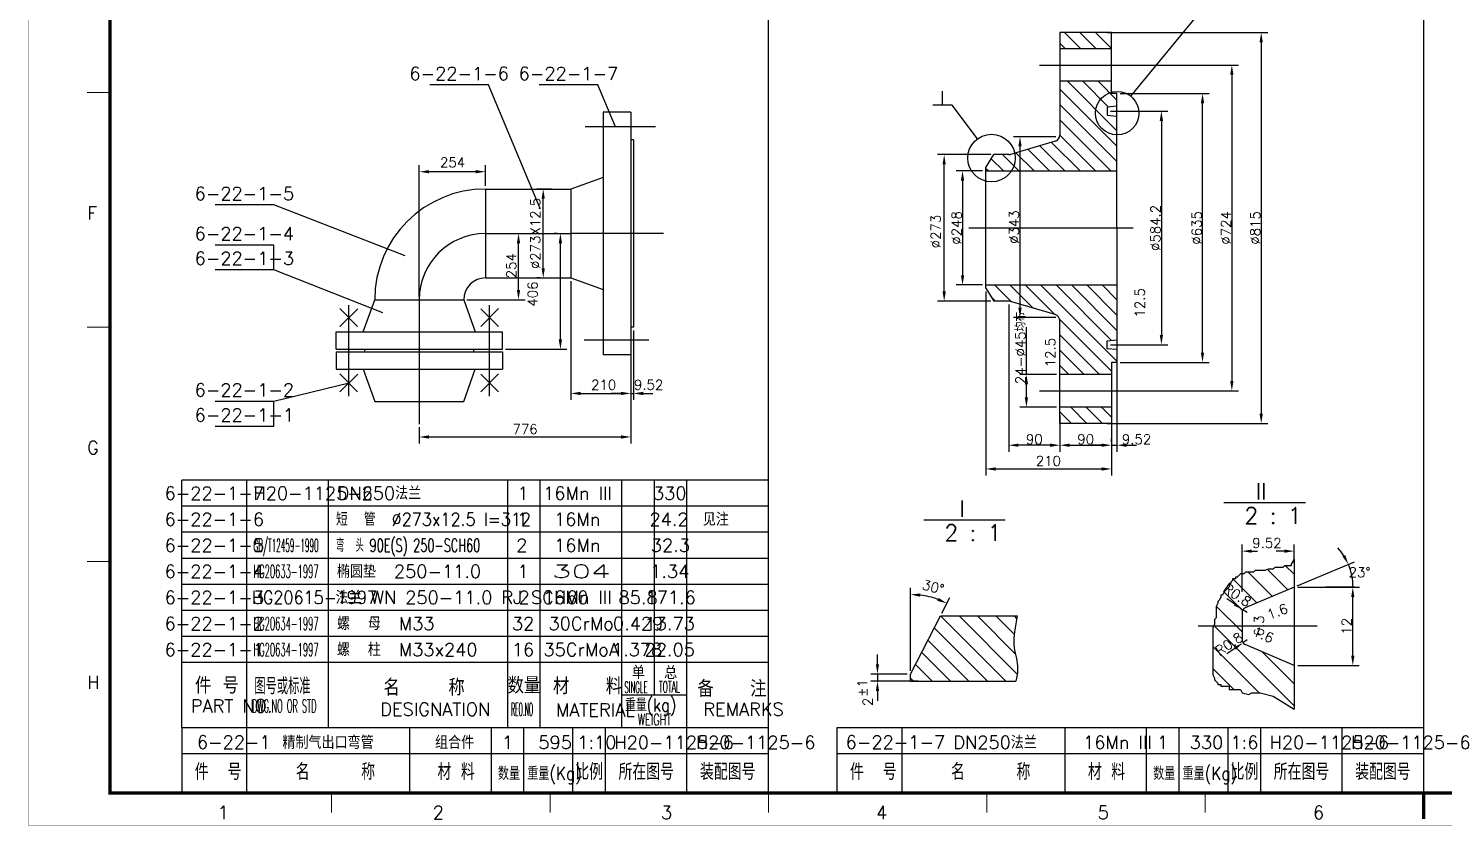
# Model space of a CAD drawing. Extents: x 49444 to 186655, y 41039 to 60167.
# Drawn here: x 140032 to 146545, y 47911 to 51582 of the extents above; entities that cross this region are included whole.
import ezdxf
from ezdxf.enums import TextEntityAlignment as Align

# ---------------------------------------------------------------- set-up
doc = ezdxf.new("R2010")
doc.units = 0
doc.header["$LTSCALE"] = 60
doc.header["$MEASUREMENT"] = 0
doc.header["$PDMODE"] = 3
doc.header["$PDSIZE"] = 0.001
doc.layers.get('0').update_dxf_attribs({"linetype": 'CONTINUOUS'})
doc.layers.get('DEFPOINTS').update_dxf_attribs({"linetype": 'CONTINUOUS'})
doc.layers.add('XX', color=7, linetype='CONTINUOUS')
doc.styles.get("Standard").update_dxf_attribs({"font": 'txt_l', "bigfont": 'hztxt_l'})
doc.dimstyles.get("Standard").update_dxf_attribs({"dimtxt": 0.18, "dimasz": 0.18, "dimexe": 0.18, "dimexo": 0.0625, "dimgap": 0.09, "dimtad": 0, "dimtih": 1, "dimtoh": 1, "dimdec": 4, "dimzin": 0, "dimdsep": 46, "dimtxsty": 'Standard', "dimcen": 0.09, "dimadec": 0, "dimazin": 0, "dimtfac": 1, "dimtdec": 4, "dimtofl": 0, "dimtmove": 0, "dimatfit": 3, "dimfxl": 0, "dimtolj": 1, "dimtzin": 0, "dimarcsym": 0})
doc.dimstyles.new('STANDARD$0', dxfattribs={"dimtxt": 3, "dimasz": 3, "dimexe": 2, "dimexo": 1, "dimgap": 0.5, "dimtad": 1, "dimdec": 0, "dimzin": 0, "dimdsep": 46, "dimtxsty": 'Standard', "dimcen": 1, "dimclrd": 256, "dimclre": 256, "dimclrt": 256, "dimadec": 0, "dimazin": 0, "dimtfac": 1.5, "dimtdec": 3, "dimtix": 1, "dimtmove": 0, "dimatfit": 2, "dimfxl": 0, "dimtolj": 1, "dimarcsym": 0})

# ---------------------------------------------------------------- blocks, each defined once
blk = doc.blocks.new('*D409')
at = {"lineweight": -2}
for p, q in [((142816.3, 50191.5), (142816.3, 49871.3)), ((142804.3, 50080.6), (142804.3, 49871.3)), ((142759.3, 49901.3), (142714.3, 49901.3)), ((142804.3, 49901.3), (142816.3, 49901.3)), ((142861.3, 49901.3), (142906.3, 49901.3))]:
    blk.add_line(p, q, dxfattribs=at)
for points in [[(142759.3, 49908.8), (142759.3, 49893.8), (142804.3, 49901.3)], [(142861.3, 49908.8), (142861.3, 49893.8), (142816.3, 49901.3)]]:
    blk.add_solid(points)
at = {"layer": 'DEFPOINTS', "color": 0}
for p in [(142816.3, 50206.5), (142804.3, 50095.6), (142816.3, 49901.3)]:
    blk.add_point(p, dxfattribs=at)
at = {"insert": (142886.4, 49941.1), "char_height": 45, "attachment_point": 5}
blk.add_mtext('\\A1;9.52', dxfattribs=at)
blk = doc.blocks.new('*D412')
at = {"lineweight": -2}
for p, q in [((142225.6, 50637.7), (142317.6, 50637.7)), ((142287.6, 50377.7), (142287.6, 50592.7)), ((142050.5, 50332.7), (142317.6, 50332.7))]:
    blk.add_line(p, q, dxfattribs=at)
for points in [[(142280.1, 50592.7), (142295.1, 50592.7), (142287.6, 50637.7)], [(142280.1, 50377.7), (142295.1, 50377.7), (142287.6, 50332.7)]]:
    blk.add_solid(points)
at = {"layer": 'DEFPOINTS', "color": 0}
for p in [(142210.6, 50637.7), (142287.6, 50637.7), (142035.5, 50332.7)]:
    blk.add_point(p, dxfattribs=at)
at = {"insert": (142254.3, 50489.1), "char_height": 45, "attachment_point": 5, "rotation": 90}
blk.add_mtext('\\A1;254', dxfattribs=at)
blk = doc.blocks.new('*D413')
at = {"lineweight": -2}
for p, q in [((142465.3, 50637.7), (142450.3, 50637.7)), ((142480.3, 50149.7), (142480.3, 50592.7)), ((142228.3, 50104.7), (142510.3, 50104.7))]:
    blk.add_line(p, q, dxfattribs=at)
for points in [[(142472.8, 50592.7), (142487.8, 50592.7), (142480.3, 50637.7)], [(142472.8, 50149.7), (142487.8, 50149.7), (142480.3, 50104.7)]]:
    blk.add_solid(points)
at = {"layer": 'DEFPOINTS', "color": 0}
for p in [(142480.3, 50637.7), (142480.3, 50637.7), (142213.3, 50104.7)]:
    blk.add_point(p, dxfattribs=at)
at = {"insert": (142352.4, 50358.7), "char_height": 45, "attachment_point": 5, "rotation": 90}
blk.add_mtext('\\A1;406', dxfattribs=at)
blk = doc.blocks.new('CLB_WZ')
at = {"layer": 'XX'}
for s, height, p in [('单^J', 4, (-41.9, 15)), ('总^J', 4, (-32, 14.9)), ('件 号^J', 5, (-175.9, 10.5)), ('名    称^J', 5, (-118.09, 9.9)), ('数量^J', 5, (-80, 10.5)), ('材   料^J', 5, (-66.09, 10.3)), ('备   注^J', 5, (-21.8, 9.5)), ('PART NO.', 4, (-177.2, 4.7)), ('DESIGNATION^J', 4, (-119.09, 3.7)), ('MATERIAL^J', 4, (-65.19, 3.5)), ('REMARKS^J', 4, (-20, 3.7))]:
    blk.add_text(s, height=height, dxfattribs=at).set_placement(p)
for s, height, width, p, p2 in [('图号或标准^J', 5, 0.798981, (-157.7, 10.3), (-138.1, 10.3)), ('SINGLE^J', 3.5, 0.800977, (-44.2, 10.7), (-36, 10.7)), ('TOTAL^J', 3.5, 0.904762, (-33.6, 10.8), (-26, 10.8)), ('DWG.NO OR STD^J', 4, 0.813953, (-158.4, 4.7), (-137.4, 4.7)), ('重量(kg)^J', 4, 1.174935, (-44, 5), (-26, 5)), ('REO.NO^J', 4, 0.658541, (-79, 3.7), (-71.23, 3.7)), ('WEIGHT', 3.5, 0.996337, (-40.07, 0.76), (-29.87, 0.76))]:
    blk.add_text(s, height=height, dxfattribs=dict(at, width=width)).set_placement(p, p2, align=Align.FIT)
blk = doc.blocks.new('*D414')
at = {"lineweight": -2}
for p, q in [((141830.8, 50347.7), (141830.8, 50952.1)), ((142135.8, 50857.5), (142135.8, 50952.1)), ((142090.8, 50922.1), (141875.8, 50922.1))]:
    blk.add_line(p, q, dxfattribs=at)
for points in [[(141875.8, 50929.6), (141875.8, 50914.6), (141830.8, 50922.1)], [(142090.8, 50929.6), (142090.8, 50914.6), (142135.8, 50922.1)]]:
    blk.add_solid(points)
at = {"layer": 'DEFPOINTS', "color": 0}
for p in [(141830.8, 50922.1), (142135.8, 50842.5), (141830.8, 50332.7)]:
    blk.add_point(p, dxfattribs=at)
at = {"insert": (141984.3, 50965), "char_height": 45, "attachment_point": 5}
blk.add_mtext('\\A1;254', dxfattribs=at)
blk = doc.blocks.new('*D410')
at = {"lineweight": -2}
for p, q in [((142528.3, 50418), (142528.3, 49871.3)), ((142804.3, 50064), (142804.3, 49871.3)), ((142573.3, 49901.3), (142759.3, 49901.3))]:
    blk.add_line(p, q, dxfattribs=at)
for points in [[(142573.3, 49908.8), (142573.3, 49893.8), (142528.3, 49901.3)], [(142759.3, 49908.8), (142759.3, 49893.8), (142804.3, 49901.3)]]:
    blk.add_solid(points)
at = {"layer": 'DEFPOINTS', "color": 0}
for p in [(142528.3, 50433), (142804.3, 50079), (142804.3, 49901.3)]:
    blk.add_point(p, dxfattribs=at)
at = {"insert": (142679.3, 49940.7), "char_height": 45, "attachment_point": 5}
blk.add_mtext('\\A1;210', dxfattribs=at)
blk = doc.blocks.new('*D411')
at = {"lineweight": -2}
for p, q in [((142804.3, 50064), (142804.3, 49670.9)), ((141830.8, 49745.5), (141830.8, 49670.9)), ((141875.8, 49700.9), (142759.3, 49700.9))]:
    blk.add_line(p, q, dxfattribs=at)
for points in [[(141875.8, 49708.4), (141875.8, 49693.4), (141830.8, 49700.9)], [(142759.3, 49708.4), (142759.3, 49693.4), (142804.3, 49700.9)]]:
    blk.add_solid(points)
at = {"layer": 'DEFPOINTS', "color": 0}
for p in [(142804.3, 50079), (141830.8, 49760.5), (142804.3, 49700.9)]:
    blk.add_point(p, dxfattribs=at)
at = {"insert": (142317.9, 49737), "char_height": 45, "attachment_point": 5}
blk.add_mtext('\\A1;776', dxfattribs=at)
blk = doc.blocks.new('*D434')
at = {"lineweight": -2}
for p, q in [((144460.4, 51000.7), (144216.2, 51000.7)), ((144246.2, 50370.7), (144246.2, 50955.7)), ((144460.4, 50325.7), (144216.2, 50325.7))]:
    blk.add_line(p, q, dxfattribs=at)
for points in [[(144238.7, 50955.7), (144253.7, 50955.7), (144246.2, 51000.7)], [(144238.7, 50370.7), (144253.7, 50370.7), (144246.2, 50325.7)]]:
    blk.add_solid(points)
at = {"layer": 'DEFPOINTS', "color": 0}
for p in [(144246.2, 51000.7), (144475.4, 51000.7), (144475.4, 50325.7)]:
    blk.add_point(p, dxfattribs=at)
at = {"insert": (144207.2, 50646.7), "char_height": 45, "attachment_point": 5, "rotation": 90}
blk.add_mtext('\\A1;%%c273', dxfattribs=at)
blk = doc.blocks.new('*D427')
at = {"lineweight": -2}
for p, q in [((144437.6, 50370.3), (144437.6, 49523.5)), ((145016.1, 49722.4), (145016.1, 49523.5)), ((144482.6, 49553.5), (144971.1, 49553.5))]:
    blk.add_line(p, q, dxfattribs=at)
for points in [[(144482.6, 49561), (144482.6, 49546), (144437.6, 49553.5)], [(144971.1, 49561), (144971.1, 49546), (145016.1, 49553.5)]]:
    blk.add_solid(points)
at = {"layer": 'DEFPOINTS', "color": 0}
for p in [(144437.6, 50385.3), (145016.1, 49737.4), (145016.1, 49553.5)]:
    blk.add_point(p, dxfattribs=at)
at = {"insert": (144725.6, 49590.6), "char_height": 45, "attachment_point": 5}
blk.add_mtext('\\A1;210', dxfattribs=at)
blk = doc.blocks.new('*D404')
at = {"color": 0, "lineweight": -2}
for p, q in [((144091.2, 48624.5), (144091.2, 49005.7)), ((144235.6, 48890), (144272.5, 48961.8))]:
    blk.add_line(p, q, dxfattribs=at)
blk.add_arc((144091.2, 48609.5), 366.2, 69.80898, 82.95512, dxfattribs=at)
at = {"color": 0}
for points in [[(144135.6, 48965.5), (144136.5, 48980.4), (144091.2, 48975.7)], [(144220.6, 48960.1), (144214.5, 48946.3), (144258.8, 48935.1)]]:
    blk.add_solid(points, dxfattribs=at)
at = {"layer": 'DEFPOINTS', "color": 0}
for p in [(144148.9, 48971.1), (144228.7, 48876.7), (144091.2, 48609.5), (144091.2, 48609.5), (144091.2, 48576.7)]:
    blk.add_point(p, dxfattribs=at)
at = {"color": 0, "insert": (144195.5, 49009.9), "char_height": 45, "attachment_point": 5, "rotation": 345.39941}
blk.add_mtext('\\A1;30%%d', dxfattribs=at)
blk = doc.blocks.new('*D406')
at = {"lineweight": -2}
for p, q in [((143939.2, 48654.5), (143939.2, 48699.5)), ((144076.2, 48609.5), (143909.2, 48609.5)), ((143939.2, 48609.5), (143939.2, 48576.7)), ((144126.9, 48576.7), (143909.2, 48576.7)), ((143939.2, 48531.7), (143939.2, 48486.7))]:
    blk.add_line(p, q, dxfattribs=at)
for points in [[(143931.7, 48654.5), (143946.7, 48654.5), (143939.2, 48609.5)], [(143931.7, 48531.7), (143946.7, 48531.7), (143939.2, 48576.7)]]:
    blk.add_solid(points)
at = {"layer": 'DEFPOINTS', "color": 0}
for p in [(144091.2, 48609.5), (143939.2, 48576.7), (144141.9, 48576.7)]:
    blk.add_point(p, dxfattribs=at)
at = {"insert": (143894.2, 48481.2), "char_height": 45, "attachment_point": 5, "rotation": 90}
blk.add_mtext('\\A1;2', dxfattribs=at)
blk = doc.blocks.new('*X4')
at = {"color": 0}
for p, q in [((1770.92, 130.43), (1771.88, 131.4)), ((1770.92, 124.77), (1776.03, 129.89)), ((1770.92, 119.12), (1779.77, 127.97)), ((1770.92, 113.46), (1783.5, 126.04)), ((1770.92, 107.8), (1787.24, 124.12)), ((1770.92, 102.15), (1790.92, 122.15)), ((1773.09, 98.66), (1790.92, 116.49)), ((1779.32, 99.23), (1790.92, 110.83)), ((1785.32, 99.58), (1790.92, 105.18)), ((1790.2, 98.8), (1790.92, 99.52))]:
    blk.add_line(p, q, dxfattribs=at)
blk = doc.blocks.new('*D428')
at = {"lineweight": -2}
for p, q in [((144763.8, 49988.2), (144594.7, 49988.2)), ((144624.7, 49883.2), (144624.7, 49943.2)), ((144763.8, 49838.2), (144594.7, 49838.2))]:
    blk.add_line(p, q, dxfattribs=at)
for points in [[(144617.2, 49943.2), (144632.2, 49943.2), (144624.7, 49988.2)], [(144617.2, 49883.2), (144632.2, 49883.2), (144624.7, 49838.2)]]:
    blk.add_solid(points)
at = {"layer": 'DEFPOINTS', "color": 0}
for p in [(144624.7, 49988.2), (144778.8, 49988.2), (144778.8, 49838.2)]:
    blk.add_point(p, dxfattribs=at)
at = {"insert": (144597.6, 50110.3), "char_height": 45, "attachment_point": 5, "rotation": 90}
blk.add_mtext('\\A1;24-%%c45均布', dxfattribs=at)
blk = doc.blocks.new('*D435')
at = {"lineweight": -2}
for p, q in [((144760.1, 51083.2), (144565.1, 51083.2)), ((144595.1, 51038.2), (144595.1, 50295.7)), ((144760.1, 50250.7), (144565.1, 50250.7))]:
    blk.add_line(p, q, dxfattribs=at)
for points in [[(144587.6, 51038.2), (144602.6, 51038.2), (144595.1, 51083.2)], [(144587.6, 50295.7), (144602.6, 50295.7), (144595.1, 50250.7)]]:
    blk.add_solid(points)
at = {"layer": 'DEFPOINTS', "color": 0}
for p in [(144775.1, 51083.2), (144595.1, 50250.7), (144775.1, 50250.7)]:
    blk.add_point(p, dxfattribs=at)
at = {"insert": (144567.7, 50667), "char_height": 45, "attachment_point": 5, "rotation": 90}
blk.add_mtext('\\A1;%%C343', dxfattribs=at)
blk = doc.blocks.new('*D429')
at = {"lineweight": -2}
for p, q in [((144543, 50310.7), (144543, 49632.9)), ((144733.8, 49662.9), (144588, 49662.9)), ((144778.8, 49686.2), (144778.8, 49632.9))]:
    blk.add_line(p, q, dxfattribs=at)
for points in [[(144588, 49670.4), (144588, 49655.4), (144543, 49662.9)], [(144733.8, 49670.4), (144733.8, 49655.4), (144778.8, 49662.9)]]:
    blk.add_solid(points)
at = {"layer": 'DEFPOINTS', "color": 0}
for p in [(144543, 50325.7), (144778.8, 49701.2), (144543, 49662.9)]:
    blk.add_point(p, dxfattribs=at)
at = {"insert": (144660.9, 49690.2), "char_height": 45, "attachment_point": 5}
blk.add_mtext('\\A1;90', dxfattribs=at)
blk = doc.blocks.new('*D431')
at = {"lineweight": -2}
for p, q in [((144778.8, 49800.7), (144778.8, 49632.9)), ((145016.1, 49677.9), (145016.1, 49692.9)), ((144823.8, 49662.9), (144971.1, 49662.9))]:
    blk.add_line(p, q, dxfattribs=at)
for points in [[(144823.8, 49670.4), (144823.8, 49655.4), (144778.8, 49662.9)], [(144971.1, 49670.4), (144971.1, 49655.4), (145016.1, 49662.9)]]:
    blk.add_solid(points)
at = {"layer": 'DEFPOINTS', "color": 0}
for p in [(144778.8, 49815.7), (145016.1, 49662.9), (145016.1, 49662.9)]:
    blk.add_point(p, dxfattribs=at)
at = {"insert": (144897.4, 49690.2), "char_height": 45, "attachment_point": 5}
blk.add_mtext('\\A1;90', dxfattribs=at)
blk = doc.blocks.new('*D430')
at = {"lineweight": -2}
for p, q in [((145041.3, 50085.7), (145041.3, 49632.9)), ((145016.1, 49800.7), (145016.1, 49632.9)), ((144971.1, 49662.9), (144926.1, 49662.9)), ((145016.1, 49662.9), (145041.3, 49662.9)), ((145086.3, 49662.9), (145131.3, 49662.9))]:
    blk.add_line(p, q, dxfattribs=at)
for points in [[(144971.1, 49670.4), (144971.1, 49655.4), (145016.1, 49662.9)], [(145086.3, 49670.4), (145086.3, 49655.4), (145041.3, 49662.9)]]:
    blk.add_solid(points)
at = {"layer": 'DEFPOINTS', "color": 0}
for p in [(145041.3, 50100.7), (145016.1, 49815.7), (145041.3, 49662.9)]:
    blk.add_point(p, dxfattribs=at)
at = {"insert": (145131.3, 49690.2), "char_height": 45, "attachment_point": 5}
blk.add_mtext('\\A1;9.52', dxfattribs=at)
blk = doc.blocks.new('*D405')
at = {"lineweight": -2}
for p, q in [((145873.4, 49008.7), (146156.4, 49008.7)), ((146126.4, 48694.1), (146126.4, 48963.7)), ((145873.4, 48649.1), (146156.4, 48649.1))]:
    blk.add_line(p, q, dxfattribs=at)
for points in [[(146118.9, 48963.7), (146133.9, 48963.7), (146126.4, 49008.7)], [(146118.9, 48694.1), (146133.9, 48694.1), (146126.4, 48649.1)]]:
    blk.add_solid(points)
at = {"layer": 'DEFPOINTS', "color": 0}
for p in [(145858.4, 49008.7), (146126.4, 49008.7), (145858.4, 48649.1)]:
    blk.add_point(p, dxfattribs=at)
at = {"insert": (146097.9, 48829.3), "char_height": 45, "attachment_point": 5, "rotation": 90}
blk.add_mtext('\\A1;12', dxfattribs=at)
blk = doc.blocks.new('*D407')
at = {"color": 0, "lineweight": -2}
for p, q in [((145583.5, 48727.7), (145546.2, 48702.5)), ((145640.7, 48766.3), (145620.8, 48752.9))]:
    blk.add_line(p, q, dxfattribs=at)
at = {"color": 0}
blk.add_solid([(145579.3, 48733.9), (145587.7, 48721.4), (145620.8, 48752.9)], dxfattribs=at)
at = {"layer": 'DEFPOINTS', "color": 0}
for p in [(145620.8, 48752.9), (145640.7, 48766.3)]:
    blk.add_point(p, dxfattribs=at)
at = {"color": 0, "insert": (145557.4, 48748), "char_height": 45, "attachment_point": 5, "rotation": 34.03601}
blk.add_mtext('\\A1;R0.8', dxfattribs=at)
blk = doc.blocks.new('*D432')
at = {"lineweight": -2}
for p, q in [((145616.7, 48988), (145616.7, 49205.2)), ((145661.7, 49175.2), (145688.3, 49175.2)), ((145811.7, 49175.2), (145774.5, 49175.2)), ((145856.7, 49123), (145856.7, 49205.2))]:
    blk.add_line(p, q, dxfattribs=at)
for points in [[(145661.7, 49182.7), (145661.7, 49167.7), (145616.7, 49175.2)], [(145811.7, 49182.7), (145811.7, 49167.7), (145856.7, 49175.2)]]:
    blk.add_solid(points)
at = {"layer": 'DEFPOINTS', "color": 0}
for p in [(145616.7, 49175.2), (145856.7, 49108), (145616.7, 48973)]:
    blk.add_point(p, dxfattribs=at)
at = {"insert": (145731.4, 49175.2), "char_height": 45, "attachment_point": 5}
blk.add_mtext('\\A1;9.52\\P ', dxfattribs=at)
blk = doc.blocks.new('*D433')
at = {"color": 0, "lineweight": -2}
for p, q in [((145583.5, 48930.9), (145546.2, 48956)), ((145640.7, 48892.2), (145620.8, 48905.7))]:
    blk.add_line(p, q, dxfattribs=at)
at = {"color": 0}
blk.add_solid([(145587.7, 48937.1), (145579.3, 48924.6), (145620.8, 48905.7)], dxfattribs=at)
at = {"layer": 'DEFPOINTS', "color": 0}
for p in [(145620.8, 48905.7), (145640.7, 48892.2)]:
    blk.add_point(p, dxfattribs=at)
at = {"color": 0, "insert": (145594.9, 48973), "char_height": 45, "attachment_point": 5, "rotation": 325.96399}
blk.add_mtext('\\A1;R0.8', dxfattribs=at)
blk = doc.blocks.new('*D424')
at = {"lineweight": -2}
for p, q in [((144996.3, 51563.2), (145734.9, 51563.2)), ((145704.9, 51518.2), (145704.9, 49808.2)), ((144996.3, 49763.2), (145734.9, 49763.2))]:
    blk.add_line(p, q, dxfattribs=at)
for points in [[(145697.4, 51518.2), (145712.4, 51518.2), (145704.9, 51563.2)], [(145697.4, 49808.2), (145712.4, 49808.2), (145704.9, 49763.2)]]:
    blk.add_solid(points)
at = {"layer": 'DEFPOINTS', "color": 0}
for p in [(144981.3, 51563.2), (144981.3, 49763.2), (145704.9, 49763.2)]:
    blk.add_point(p, dxfattribs=at)
at = {"insert": (145677.6, 50663.2), "char_height": 45, "attachment_point": 5, "rotation": 90}
blk.add_mtext('\\A1;%%C815', dxfattribs=at)
blk = doc.blocks.new('*D425')
at = {"lineweight": -2}
for p, q in [((145063.8, 51413.2), (145599.9, 51413.2)), ((145569.9, 51368.2), (145569.9, 49958.2)), ((145063.8, 49913.2), (145599.9, 49913.2))]:
    blk.add_line(p, q, dxfattribs=at)
for points in [[(145562.4, 51368.2), (145577.4, 51368.2), (145569.9, 51413.2)], [(145562.4, 49958.2), (145577.4, 49958.2), (145569.9, 49913.2)]]:
    blk.add_solid(points)
at = {"layer": 'DEFPOINTS', "color": 0}
for p in [(145048.8, 51413.2), (145048.8, 49913.2), (145569.9, 49913.2)]:
    blk.add_point(p, dxfattribs=at)
at = {"insert": (145542.6, 50663.2), "char_height": 45, "attachment_point": 5, "rotation": 90}
blk.add_mtext('\\A1;%%C724', dxfattribs=at)
blk = doc.blocks.new('*D426')
at = {"lineweight": -2}
for p, q in [((145056.3, 51282), (145464.9, 51282)), ((145434.9, 50089.5), (145434.9, 51237)), ((145056.3, 50044.5), (145464.9, 50044.5))]:
    blk.add_line(p, q, dxfattribs=at)
for points in [[(145427.4, 51237), (145442.4, 51237), (145434.9, 51282)], [(145427.4, 50089.5), (145442.4, 50089.5), (145434.9, 50044.5)]]:
    blk.add_solid(points)
at = {"layer": 'DEFPOINTS', "color": 0}
for p in [(145041.3, 51282), (145434.9, 51282), (145041.3, 50044.5)]:
    blk.add_point(p, dxfattribs=at)
at = {"insert": (145407.6, 50663.2), "char_height": 45, "attachment_point": 5, "rotation": 90}
blk.add_mtext('\\A1;%%C635', dxfattribs=at)
blk = doc.blocks.new('*D436')
at = {"lineweight": -2}
for p, q in [((145011.5, 51201), (145275.7, 51201)), ((145245.7, 51156), (145245.7, 50170.4)), ((145011.5, 50125.4), (145275.7, 50125.4))]:
    blk.add_line(p, q, dxfattribs=at)
for points in [[(145238.2, 51156), (145253.2, 51156), (145245.7, 51201)], [(145238.2, 50170.4), (145253.2, 50170.4), (145245.7, 50125.4)]]:
    blk.add_solid(points)
at = {"layer": 'DEFPOINTS', "color": 0}
for p in [(144996.5, 51201), (144996.5, 50125.4), (145245.7, 50125.4)]:
    blk.add_point(p, dxfattribs=at)
at = {"insert": (145218.4, 50663.2), "char_height": 45, "attachment_point": 5, "rotation": 90}
blk.add_mtext('\\A1;%%c584.2', dxfattribs=at)
blk = doc.blocks.new('*D437')
at = {"lineweight": -2}
for p, q in [((144422.6, 50925.7), (144300.7, 50925.7)), ((144330.7, 50880.7), (144330.7, 50445.7)), ((144422.6, 50400.7), (144300.7, 50400.7))]:
    blk.add_line(p, q, dxfattribs=at)
for points in [[(144323.2, 50880.7), (144338.2, 50880.7), (144330.7, 50925.7)], [(144323.2, 50445.7), (144338.2, 50445.7), (144330.7, 50400.7)]]:
    blk.add_solid(points)
at = {"layer": 'DEFPOINTS', "color": 0}
for p in [(144437.6, 50925.7), (144330.7, 50400.7), (144437.6, 50400.7)]:
    blk.add_point(p, dxfattribs=at)
at = {"insert": (144303.3, 50663.2), "char_height": 45, "attachment_point": 5, "rotation": 90}
blk.add_mtext('\\A1;%%C248', dxfattribs=at)
blk = doc.blocks.new('*D415')
at = {"lineweight": -2}
for p, q in [((142439.5, 50842.5), (142371.4, 50842.5)), ((142401.4, 50478), (142401.4, 50797.5)), ((142386.4, 50433), (142371.4, 50433))]:
    blk.add_line(p, q, dxfattribs=at)
for points in [[(142393.9, 50797.5), (142408.9, 50797.5), (142401.4, 50842.5)], [(142393.9, 50478), (142408.9, 50478), (142401.4, 50433)]]:
    blk.add_solid(points)
at = {"layer": 'DEFPOINTS', "color": 0}
for p in [(142401.4, 50842.5), (142454.5, 50842.5), (142401.4, 50433)]:
    blk.add_point(p, dxfattribs=at)
at = {"insert": (142365.1, 50637.7), "char_height": 45, "attachment_point": 5, "rotation": 90}
blk.add_mtext('\\A1;%%c273X12.5', dxfattribs=at)

msp = doc.modelspace()

# ---------------------------------------------------------------- hatches: boundary and pattern name
h = msp.add_hatch()
h.set_pattern_fill('ANSI31', color=256, scale=400, angle=90, style=0)
h.paths.add_polyline_path([(145016.056414, 51288.202972), (145016.056414, 51338.210085), (144778.819915, 51338.210085), (144778.819915, 51091.044717, -0.3329543831), (144757.259201, 51062.256204), (144570.921338, 51007.631688, -0.0523928124), (144573.310217, 50984.896501, -0.1439186924), (144555.913829, 50925.710085), (145041.319915, 50925.710085), (145041.319915, 51091.137387, -0.4112753615), (144942.040656, 51191.418654, -0.3385487669)])
h.paths.add_polyline_path([(144996.477425, 51182.485397), (144996.477425, 51219.487225), (145041.319915, 51223.404791), (145041.319915, 51281.960085), (145016.056414, 51281.960085), (145016.056414, 51288.202972, 0.3385487669), (144942.040656, 51191.418654, 0.4112753615), (145041.319915, 51091.137387), (145041.319915, 51178.176537)], flags=17)
h.paths.add_polyline_path([(145016.056414, 51563.210085), (144778.819915, 51563.210085), (144778.819915, 51488.210085), (145016.056414, 51488.210085)])
h.paths.add_polyline_path([(144573.310217, 50984.896501, 0.0523928124), (144570.921338, 51007.631688), (144551.442706, 51001.921572, -0.0714106369), (144543.00342, 51000.710085), (144475.379133, 51000.710085), (144437.571238, 50941.150897), (144437.571238, 50925.710085), (144555.913829, 50925.710085, 0.1439186924)])
h.paths.add_polyline_path([(145041.319915, 50400.710085), (144437.571238, 50400.710085), (144437.571238, 50385.269272), (144475.379133, 50325.710085), (144543.00342, 50325.710085, -0.0714106369), (144551.442706, 50324.498597), (144757.259201, 50264.163965, -0.3329543831), (144778.819915, 50235.375453), (144778.819915, 49988.210085), (145016.056414, 49988.210085), (145016.056414, 50044.460085), (145041.319915, 50044.460085), (145041.319915, 50103.015378), (144996.477425, 50106.932944), (144996.477425, 50143.934773), (145041.319915, 50148.243633)])
h.paths.add_polyline_path([(145016.056414, 49838.210085), (144778.819915, 49838.210085), (144778.819915, 49763.210085), (145016.056414, 49763.210085)])
h = msp.add_hatch()
h.set_pattern_fill('ANSI31', color=256, scale=22.5, style=0)
h.set_pattern_definition([(135, (113607.43, 27268.01), (50.51394, 50.51394), [])])
h.paths.add_polyline_path([(145669.93121, 49078.006532), (145677.43121, 49085.506532), (145722.43121, 49085.506532), (145737.43121, 49093.006532), (145759.93121, 49093.006532), (145767.43121, 49100.506532), (145804.93121, 49100.506532), (145812.43121, 49108.006532), (145842.43121, 49108.006532), (145842.43121, 49115.506532), (145856.666014, 49138.006532), (145856.666014, 49009.260916), (145631.349764, 48914.356342, 0.3017220285), (145616.666014, 48892.238307), (145616.666014, 48829.260916), (145485.558402, 48829.260916), (145489.93121, 48838.006532), (145489.93121, 48860.506532), (145497.43121, 48868.006532), (145497.43121, 48920.506532), (145504.93121, 48935.506532), (145504.93121, 48943.006532), (145512.43121, 48950.506532), (145519.93121, 48965.506532), (145519.93121, 48973.006532), (145527.43121, 48973.006532), (145534.93121, 48988.006532), (145549.93121, 49003.006532), (145557.43121, 49010.506532), (145557.43121, 49025.506532), (145564.93121, 49025.506532), (145564.93121, 49033.006532), (145572.43121, 49040.506532), (145572.43121, 49048.006532), (145587.43121, 49048.006532), (145587.43121, 49055.506532), (145594.93121, 49055.506532), (145602.43121, 49063.006532), (145609.93121, 49070.506532), (145624.93121, 49070.506532), (145632.43121, 49078.006532)])
h.paths.add_polyline_path([(145856.666014, 48649.260916), (145856.666014, 48448.006532), (145759.93121, 48508.006532), (145699.93121, 48523.006532), (145662.43121, 48523.006532), (145647.43121, 48515.506532), (145617.43121, 48523.006532), (145609.93121, 48538.006532), (145557.43121, 48538.006532), (145557.43121, 48553.006532), (145519.93121, 48553.006532), (145519.93121, 48560.506532), (145504.93121, 48560.506532), (145504.93121, 48568.006532), (145497.43121, 48575.506532), (145489.93121, 48583.006532), (145489.93121, 48590.506532), (145482.43121, 48605.506532), (145482.43121, 48823.006532), (145485.558402, 48829.260916), (145616.666014, 48829.260916), (145616.666014, 48767.138493, 0.3008445381), (145631.278639, 48745.050551)])
h.paths.add_polyline_path([(145659.527356, 48974.176628), (145571.893816, 49033.366367), (145530.335063, 48971.836435), (145617.968603, 48912.646696)], flags=24)
h.paths.add_polyline_path([(145580.468603, 48808.366367), (145492.835063, 48749.176628), (145534.393816, 48687.646696), (145622.027356, 48746.836435)], flags=24)

# ---------------------------------------------------------------- linework, layer by layer
for p, q in [((146452.774292, 48061.907614), (146452.774292, 56671.907614)), ((143437.774292, 48061.907614), (143437.774292, 52366.907614)), ((145016.056414, 51563.210085), (144778.819915, 51563.210085)), ((144778.819915, 51563.210085), (144778.819915, 51091.044717)), ((145016.056414, 51281.960085), (145016.056414, 51563.210085)), ((145016.056414, 51488.210085), (144778.819915, 51488.210085)), ((144685.069915, 51413.210085), (145097.569915, 51413.210085)), ((142149.547755, 51321.560288), (141879.547755, 51321.560288)), ((142386.921308, 50753.109542), (142149.547755, 51321.560288)), ((142652.39543, 51321.560288), (142382.39543, 51321.560288)), ((142733.844909, 51128.226711), (142652.39543, 51321.560288)), ((145016.056414, 51338.210085), (144778.819915, 51338.210085)), ((145041.319915, 51281.960085), (145016.056414, 51281.960085)), ((145041.319915, 50663.210085), (145041.319915, 51281.960085)), ((142676.808038, 51196.476711), (142676.808038, 50078.976711)), ((142804.308038, 51196.476711), (142676.808038, 51196.476711)), ((142804.308038, 51196.476711), (142804.308038, 50078.976711)), ((145041.319915, 51223.404791), (144996.477425, 51219.487225)), ((144996.477425, 51219.487225), (144996.477425, 51182.485397)), ((142918.370323, 51128.226711), (142593.684426, 51128.226711)), ((144996.477425, 51182.485397), (145041.319915, 51178.176537)), ((142816.308038, 51068.976711), (142804.308038, 51068.976711)), ((142816.308038, 51068.976711), (142816.308038, 50206.476711)), ((144757.259201, 51062.256204), (144551.442706, 51001.921572)), ((144437.571238, 50941.150897), (144475.379133, 51000.710085)), ((144543.00342, 51000.710085), (144475.379133, 51000.710085)), ((144437.571238, 50385.269272), (144437.571238, 50941.150897)), ((144437.571238, 50925.710085), (145041.319915, 50925.710085)), ((142135.757597, 50842.476711), (142135.757597, 50432.976711)), ((142135.757597, 50842.476711), (142528.308038, 50842.476711)), ((141161.211444, 50769.146909), (140891.211444, 50769.146909)), ((141765.507422, 50534.516202), (141161.211444, 50769.146909)), ((142135.757597, 50637.726711), (142528.308038, 50637.726711)), ((142954.884082, 50637.726711), (142528.308038, 50637.726711)), ((144359.779268, 50663.210085), (145116.319915, 50663.210085)), ((145041.319915, 50663.210085), (145041.319915, 50468.210085)), ((141161.211444, 50584.551495), (140891.211444, 50584.551495)), ((141161.211444, 50470.850148), (141161.211444, 50584.551495)), ((141161.211444, 50470.850148), (140891.211444, 50470.850148)), ((141663.637335, 50272.664941), (141161.211444, 50470.850148)), ((142135.757597, 50432.976711), (142528.308038, 50432.976711)), ((145041.319915, 50468.210085), (145041.319915, 50044.460085)), ((144437.571238, 50400.710085), (145041.319915, 50400.710085)), ((144437.571238, 50385.269272), (144475.379133, 50325.710085)), ((141506.757597, 49888.715846), (141506.757597, 50308.091093)), ((141830.757597, 50332.726711), (141830.757597, 49760.526088)), ((142154.757597, 49888.715846), (142154.757597, 50308.091093)), ((144543.00342, 50325.710085), (144475.379133, 50325.710085)), ((144757.259201, 50264.163965), (144551.442706, 50324.498597)), ((144778.819915, 49763.210085), (144778.819915, 50235.375453)), ((141448.257597, 50184.226711), (142213.257597, 50184.226711)), ((141448.257597, 50104.726711), (141448.257597, 50184.226711)), ((142213.257597, 50104.726711), (142213.257597, 50184.226711)), ((142816.308038, 50206.476711), (142804.308038, 50206.476711)), ((144624.71453, 49988.210085), (144624.71453, 50206.119269)), ((144996.477425, 50143.934773), (145041.319915, 50148.243633)), ((141448.257597, 50104.726711), (142213.257597, 50104.726711)), ((141448.257597, 50092.726711), (141448.257597, 50013.226711)), ((141448.257597, 50092.726711), (142213.257597, 50092.726711)), ((141580.245212, 50092.726711), (141580.245212, 50104.726711)), ((141580.245212, 50092.726711), (142081.269981, 50092.726711)), ((142081.269981, 50092.726711), (142081.269981, 50104.726711)), ((142213.257597, 50092.726711), (142213.257597, 50013.226711)), ((142887.931335, 50147.226711), (142590.302402, 50147.226711)), ((144996.477425, 50106.932944), (144996.477425, 50143.934773)), ((145041.319915, 50103.015378), (144996.477425, 50106.932944)), ((142804.308038, 50078.976711), (142676.808038, 50078.976711)), ((145041.319915, 50044.460085), (145016.056414, 50044.460085)), ((145016.056414, 50044.460085), (145016.056414, 49763.210085)), ((141448.257597, 50013.226711), (142213.257597, 50013.226711)), ((145016.056414, 49988.210085), (144778.819915, 49988.210085)), ((141507.720775, 49949.134544), (141161.211444, 49864.676174)), ((144685.069915, 49913.210085), (145097.569915, 49913.210085)), ((141161.211444, 49864.676174), (140891.211444, 49864.676174)), ((141161.211444, 49749.256473), (141161.211444, 49864.676174)), ((145016.056414, 49838.210085), (144778.819915, 49838.210085)), ((145016.056414, 49763.210085), (144778.819915, 49763.210085)), ((141161.211444, 49749.256473), (140891.211444, 49749.256473)), ((143437.774295, 49501.907608), (140737.774295, 49501.907608)), ((140737.774295, 48361.907608), (140737.774295, 49501.907608)), ((141037.774295, 48361.907608), (141037.774295, 49501.907608)), ((141412.774295, 48361.907608), (141412.774295, 49501.907608)), ((142237.774295, 48361.907608), (142237.774295, 49501.907608)), ((142387.774295, 48361.907608), (142387.774295, 49501.907608)), ((142762.774295, 48361.907608), (142762.774295, 49501.907608)), ((142912.774295, 48511.907608), (142912.774295, 49501.907608)), ((143062.774295, 48361.907608), (143062.774295, 49501.907608)), ((143437.774295, 49381.907608), (140737.774295, 49381.907608)), ((145533.298831, 49399.045483), (145908.298831, 49399.045483)), ((144152.236852, 49319.550996), (144527.236852, 49319.550996)), ((143437.774295, 49261.907608), (140737.774295, 49261.907608)), ((143437.774295, 49141.907608), (140737.774295, 49141.907608)), ((145812.43121, 49108.006532), (145804.93121, 49100.506532)), ((145842.43121, 49108.006532), (145812.43121, 49108.006532)), ((145856.666014, 49138.006532), (145842.43121, 49115.506532)), ((145842.43121, 49115.506532), (145842.43121, 49108.006532)), ((145856.666014, 49138.006532), (145856.666014, 48448.006532)), ((145870.489786, 49015.083573), (146133.718994, 49125.957315)), ((145572.43121, 49040.506532), (145564.93121, 49033.006532)), ((145587.43121, 49048.006532), (145572.43121, 49048.006532)), ((145572.43121, 49048.006532), (145572.43121, 49040.506532)), ((145594.93121, 49055.506532), (145587.43121, 49055.506532)), ((145587.43121, 49055.506532), (145587.43121, 49048.006532)), ((145602.43121, 49063.006532), (145594.93121, 49055.506532)), ((145609.93121, 49070.506532), (145602.43121, 49063.006532)), ((145624.93121, 49070.506532), (145609.93121, 49070.506532)), ((145632.43121, 49078.006532), (145624.93121, 49070.506532)), ((145669.93121, 49078.006532), (145632.43121, 49078.006532)), ((145677.43121, 49085.506532), (145669.93121, 49078.006532)), ((145722.43121, 49085.506532), (145677.43121, 49085.506532)), ((145737.43121, 49093.006532), (145722.43121, 49085.506532)), ((145759.93121, 49093.006532), (145737.43121, 49093.006532)), ((145767.43121, 49100.506532), (145759.93121, 49093.006532)), ((145804.93121, 49100.506532), (145767.43121, 49100.506532)), ((143437.774295, 49021.907608), (140737.774295, 49021.907608)), ((145534.93121, 48988.006532), (145527.43121, 48973.006532)), ((145549.93121, 49003.006532), (145534.93121, 48988.006532)), ((145557.43121, 49010.506532), (145549.93121, 49003.006532)), ((145564.93121, 49025.506532), (145557.43121, 49025.506532)), ((145557.43121, 49025.506532), (145557.43121, 49010.506532)), ((145564.93121, 49033.006532), (145564.93121, 49025.506532)), ((145856.666014, 49009.260916), (145631.349764, 48914.356342)), ((145887.43121, 49008.718923), (146157.402185, 49008.718923)), ((146135.41163, 49008.718923), (146000.41163, 49008.718923)), ((145504.93121, 48935.506532), (145497.43121, 48920.506532)), ((145497.43121, 48920.506532), (145497.43121, 48868.006532)), ((145512.43121, 48950.506532), (145504.93121, 48943.006532)), ((145504.93121, 48943.006532), (145504.93121, 48935.506532)), ((145519.93121, 48965.506532), (145512.43121, 48950.506532)), ((145527.43121, 48973.006532), (145519.93121, 48973.006532)), ((145519.93121, 48973.006532), (145519.93121, 48965.506532)), ((143437.774295, 48901.907608), (140737.774295, 48901.907608)), ((145497.43121, 48868.006532), (145489.93121, 48860.506532)), ((145489.93121, 48860.506532), (145489.93121, 48838.006532)), ((145616.666014, 48892.238307), (145616.666014, 48767.138493)), ((143437.774295, 48781.907608), (140737.774295, 48781.907608)), ((145962.718677, 48829.260916), (145414.93121, 48829.260916)), ((145489.93121, 48838.006532), (145482.43121, 48823.006532)), ((145482.43121, 48823.006532), (145482.43121, 48605.506532)), ((145856.666014, 48649.260916), (145631.278639, 48745.050551)), ((143437.774295, 48661.907608), (140737.774295, 48661.907608)), ((143939.399486, 48609.506011), (143939.399486, 48573.61847)), ((145482.43121, 48605.506532), (145489.93121, 48590.506532)), ((145489.93121, 48590.506532), (145489.93121, 48583.006532)), ((145489.93121, 48583.006532), (145497.43121, 48575.506532)), ((145497.43121, 48575.506532), (145504.93121, 48568.006532)), ((145504.93121, 48568.006532), (145504.93121, 48560.506532)), ((145504.93121, 48560.506532), (145519.93121, 48560.506532)), ((145519.93121, 48560.506532), (145519.93121, 48553.006532)), ((145519.93121, 48553.006532), (145557.43121, 48553.006532)), ((145557.43121, 48553.006532), (145557.43121, 48538.006532)), ((145557.43121, 48538.006532), (145609.93121, 48538.006532)), ((145609.93121, 48538.006532), (145617.43121, 48523.006532)), ((145617.43121, 48523.006532), (145647.43121, 48515.506532)), ((145647.43121, 48515.506532), (145662.43121, 48523.006532)), ((145662.43121, 48523.006532), (145699.93121, 48523.006532)), ((145699.93121, 48523.006532), (145759.93121, 48508.006532)), ((143062.774295, 48511.907608), (142762.774295, 48511.907608)), ((145759.93121, 48508.006532), (145856.666014, 48448.006532))]:
    msp.add_line(p, q)
at = {"const_width": 1.5}
msp.add_lwpolyline([(140032.774292, 47911.907614), (152647.774292, 47911.907614), (152647.774292, 56821.907614), (140032.774292, 56821.907614), (140032.774292, 47911.907614, 1.9635677679)], format="xyb", dxfattribs=at)
for points, const_width in [([(140407.774292, 48061.907614), (152497.774292, 48061.907614), (152497.774292, 56671.907614), (140407.774292, 56671.907614), (140407.774292, 48061.907614)], 15), ([(140407.774292, 51286.907614), (140302.774292, 51286.907614)], 4.5), ([(140407.774292, 50206.907614), (140302.774292, 50206.907614)], 4.5), ([(140407.774292, 49126.907614), (140302.774292, 49126.907614)], 4.5), ([(141427.774292, 47971.907614), (141427.774292, 48061.907614)], 4.5), ([(142432.774292, 47971.907614), (142432.774292, 48061.907614)], 4.5), ([(143437.774292, 47971.907614), (143437.774292, 48061.907614)], 4.5), ([(144442.774292, 47971.907614), (144442.774292, 48061.907614)], 4.5), ([(145447.774292, 47971.907614), (145447.774292, 48061.907614)], 4.5), ([(146452.774292, 47941.907614), (146452.774292, 48061.907614)], 15)]:
    msp.add_lwpolyline(points, dxfattribs=dict(const_width=const_width))
for points in [[(145105.235394, 51269.52037), (145429.229871, 51662.623362), (145525.232976, 51662.623362)], [(144398.833075, 51072.797993), (144283.444932, 51228.61029), (144193.444932, 51228.61029)], [(142676.808038, 50894.976711), (142528.308038, 50842.476711), (142528.308038, 50432.976711), (142676.808038, 50380.476711)], [(141548.01762, 50291.52215), (141465.497588, 50210.119243)], [(141466.05615, 50292.080713), (141547.459058, 50209.56068)], [(141573.507597, 50184.226711), (141626.007597, 50332.726711), (142035.507597, 50332.726711), (142088.007597, 50184.226711)], [(142113.497573, 50291.52215), (142196.017605, 50210.119243)], [(142195.459043, 50292.080713), (142114.056135, 50209.56068)], [(141548.01762, 49990.535139), (141465.497588, 49909.132232)], [(141466.05615, 49991.093702), (141547.459058, 49908.573669)], [(141573.507597, 50013.226711), (141626.007597, 49864.726711), (142035.507597, 49864.726711), (142088.007597, 50013.226711)], [(142113.497573, 49990.535139), (142196.017605, 49909.132232)], [(142195.459043, 49991.093702), (142114.056135, 49908.573669)], [(144091.162307, 48609.506006), (144228.693287, 48876.700451)], [(144228.693287, 48876.700451), (144582.228302, 48876.700451)], [(144091.162307, 48576.652586), (144091.162307, 48609.506006)], [(144091.162307, 48576.652586), (144575.491247, 48576.652586)], [(143437.774295, 48361.907608), (140737.774295, 48361.907608)], [(143752.774298, 48361.907614), (143752.774298, 48061.907614)], [(146452.774298, 48361.907614), (143752.774298, 48361.907614)], [(144052.774298, 48061.907614), (144052.774298, 48361.907614)], [(144802.774298, 48061.907614), (144802.774298, 48361.907614)], [(145177.774298, 48061.907614), (145177.774298, 48361.907614)], [(145327.774298, 48061.907614), (145327.774298, 48361.907614)], [(145552.774298, 48061.907614), (145552.774298, 48361.907614)], [(145702.774298, 48061.907614), (145702.774298, 48361.907614)], [(146077.774298, 48061.907614), (146077.774298, 48361.907614)], [(143437.774295, 48241.907608), (140737.774295, 48241.907608)], [(146452.774298, 48241.907614), (143752.774298, 48241.907614)]]:
    msp.add_lwpolyline(points)
msp.add_lwpolyline([(144582.228317, 48876.700448, 0.018171565), (144570.276317, 48803.272156, 0.0760909178), (144566.959283, 48745.026443, 0.0370838673), (144575.842375, 48693.007618, -0.0415237699), (144583.366073, 48646.466147, -0.0606294752), (144581.581759, 48605.792814, -0.0205472304), (144575.491255, 48576.652579)], format="xyb")
at = {"color": 7}
for points in [[(140737.774295, 48361.907608), (140737.774295, 48061.907608)], [(141037.774295, 48061.907608), (141037.774295, 48361.907608)], [(141787.774295, 48061.907608), (141787.774295, 48361.907608)], [(142162.774295, 48061.907608), (142162.774295, 48361.907608)], [(142312.774295, 48061.907608), (142312.774295, 48361.907608)], [(142537.774295, 48061.907608), (142537.774295, 48361.907608)], [(142687.774295, 48061.907608), (142687.774295, 48361.907608)], [(143062.774295, 48061.907608), (143062.774295, 48361.907608)]]:
    msp.add_lwpolyline(points, dxfattribs=at)
for centre, radius in [((145042.326979, 51191.418654), 100.286323), ((144463.929283, 50984.896501), 109.380933)]:
    msp.add_circle(centre, radius)
for centre, radius, start, end in [((144748.819915, 51091.044717), 30, 286.3383776786, 0), ((144543.00342, 51030.710085), 30, 270, 286.3383776786), ((142135.757597, 50332.726711), 509.75, 90, 180), ((142135.757597, 50332.726711), 305, 90, 180), ((142135.757597, 50332.726711), 100.25, 90, 180), ((144543.00342, 50295.710085), 30, 73.6616223214, 90), ((144748.819915, 50235.375453), 30, 0, 73.6616223214), ((145855.37925, 49008.718923), 272.022936, 32.3302446532, 41.8193676785), ((145855.37925, 49008.718923), 272.022936, 0, 22.8411216279), ((145640.666014, 48892.238307), 24, 112.8411216281, 180), ((145640.666014, 48767.138493), 24, 180, 246.9745079916)]:
    msp.add_arc(centre, radius, start, end)
msp.add_solid([(146091.880489, 49157.66943), (146078.585699, 49150.723311), (146106.07145, 49114.312001)])

# ---------------------------------------------------------------- block references
at = {"xscale": 15, "yscale": 15, "zscale": 15, "rotation": 90}
msp.add_blockref('*X4', (146062.088875, 22012.890953), dxfattribs=at)
at = {"xscale": 15, "yscale": 15, "zscale": 15}
msp.add_blockref('CLB_WZ', (143437.774295, 48361.907608), dxfattribs=at)

# ---------------------------------------------------------------- texts
for s, p in [('6-22-1-6', (142014.547755, 51344.060288)), ('6-22-1-7', (142517.39543, 51344.060288)), ('I', (144236.728167, 51232.433257)), ('6-22-1-5', (141026.211444, 50791.646909)), ('6-22-1-4', (141026.211444, 50607.051495)), ('6-22-1-3', (141026.211444, 50493.350148)), ('6-22-1-2', (141026.211444, 49887.176174)), ('6-22-1-1', (141026.211444, 49771.756473)), ('1', (142308.480883, 49411.907607)), ('16Mn III', (142558.929986, 49411.907607)), ('330', (142983.480883, 49411.907607)), ('1', (142305.150227, 49291.907608)), ('16Mn', (142557.681405, 49291.907608)), ('24.2', (142980.150227, 49291.907608)), ('见注', (143195.700346, 49291.907608)), ('2', (142302.686982, 49171.907608)), ('16Mn', (142558.055121, 49171.907608)), ('32.3', (142986.41496, 49171.907608)), ('1', (142308.480883, 49051.907607)), ('1.34', (142983.480883, 49051.907607)), ('32', (142308.480883, 48811.907607)), ('30CrMo', (142576.024927, 48811.907607)), ('13.73', (142983.480883, 48811.907607)), ('16', (142308.480883, 48691.907607)), ('35CrMoA', (142576.024927, 48691.907607)), ('1.378', (142833.480883, 48691.907607)), ('22.05', (142983.480883, 48691.907607))]:
    msp.add_text(s, height=60).set_placement(p, align=Align.CENTER)
for s, height, p in [('F', 60, (140302.774292, 50701.907614)), ('G', 60, (140302.774292, 49621.907614)), ('H20-1125-6', 60, (141067.774293, 49411.907607)), ('DN250法兰', 60, (141455.073741, 49411.907607)), ('II', 75, (145679.101095, 49413.358932)), ('I', 75, (144315.566403, 49333.864444)), ('2 : 1', 75, (145627.642588, 49301.728962)), ('2 : 1', 75, (144246.580609, 49222.234475)), ('椭圆垫  250-11.0', 60, (141452.059772, 49051.907607)), ('螺  母  M33', 60, (141452.059772, 48811.907607)), ('螺  柱  M33x240', 60, (141452.059772, 48691.907607)), ('H', 60, (140302.774292, 48541.907614)), ('6-22-1', 60, (140807.787947, 48265.773862)), ('精制气出口弯管', 60, (141201.095654, 48264.6135)), ('组合件', 60, (141903.517982, 48264.6135)), ('1', 60, (142211.017982, 48264.6135)), ('595', 60, (142379.25493, 48264.6135)), ('1:10', 60, (142558.104969, 48264.6135)), ('H20-1125-6', 60, (142728.517982, 48264.6135)), ('H20-1125-6', 60, (143103.517982, 48264.6135)), ('6-22-1-7', 60, (143793.049332, 48265.761013)), ('DN250法兰', 60, (144288.106895, 48264.613512)), ('16Mn III', 60, (144885.189034, 48264.613512)), ('1', 60, (145226.017977, 48264.613512)), ('330', 60, (145376.017977, 48264.613512)), ('1:6', 60, (145563.517977, 48264.613512)), ('H20-1125-6', 60, (145743.517977, 48264.613512)), ('H20-1125-6', 60, (146118.517977, 48264.613512)), ('1', 60, (140902.774292, 47941.907614)), ('2', 60, (141892.774292, 47941.907614)), ('3', 60, (142942.774292, 47941.907614)), ('4', 60, (143932.774292, 47941.907614)), ('5', 60, (144952.774292, 47941.907614)), ('6', 60, (145942.774292, 47941.907614))]:
    msp.add_text(s, height=height).set_placement(p)
for s, rotation, p in [('12.5', 90, (145168.848384, 50385.804608)), ('12.5', 90, (144757.399083, 50156.856988)), ('1.6', 20.1681734457, (145832.221623, 48892.711072)), ('6.3', 90.0000000204, (145717.555613, 48879.086585)), ('1.6', 337.0000000052, (145750.427019, 48750.790443))]:
    msp.add_text(s, height=45, rotation=rotation).set_placement(p, align=Align.RIGHT)
for s, p in [('6-22-1-7', (140887.774295, 49441.907608)), ('6-22-1-6', (140887.774295, 49321.907608)), ('6-22-1-5', (140887.774295, 49201.907608)), ('6-22-1-4', (140887.774295, 49081.907608)), ('6-22-1-3', (140887.774295, 48961.907608)), ('2', (142312.774292, 48961.907608)), ('16Mn III', (142557.818336, 48961.907608)), ('85.8', (142837.774292, 48961.907608)), ('171.6', (142987.774292, 48961.907608)), ('6-22-1-2', (140887.774295, 48841.907608)), ('0.429', (142837.774292, 48841.907608)), ('6-22-1-1', (140887.774295, 48721.907608))]:
    msp.add_text(s, height=60).set_placement(p, align=Align.MIDDLE_CENTER)
for s, height, width, p in [('短  管  %%c273x12.5 l=312', 60, 0.9, (141447.746219, 49291.907608)), ('件  号', 75, 0.85, (140797.774297, 48121.907608)), ('名     称', 75, 0.85, (141262.774297, 48121.907608)), ('材 料', 75, 0.85, (141914.978297, 48121.907608)), ('比例', 75, 0.85, (142549.083548, 48121.907608)), ('所在图号', 75, 0.85, (142747.774297, 48121.907608)), ('装配图号', 75, 0.85, (143122.774297, 48121.907608)), ('件  号', 75, 0.85, (143812.774292, 48121.90762)), ('名     称', 75, 0.85, (144277.774292, 48121.90762)), ('材 料', 75, 0.85, (144907.774292, 48121.90762)), ('比例', 75, 0.85, (145564.083543, 48121.90762)), ('所在图号', 75, 0.85, (145762.774292, 48121.90762)), ('装配图号', 75, 0.85, (146137.774292, 48121.90762)), ('数量', 60, 0.85, (142192.774297, 48121.907608)), ('重量(Kg)', 60, 0.85, (142327.774297, 48121.907608)), ('数量', 60, 0.85, (145207.774292, 48121.90762)), ('重量(Kg)', 60, 0.85, (145342.774292, 48121.90762))]:
    msp.add_text(s, height=height, dxfattribs=dict(width=width)).set_placement(p)
for s, width, p, p2 in [('GB/T12459-1990', 0.722022, (141067.774295, 49171.907608), (141367.774295, 49171.907608)), ('弯  头 90E(S) 250-SCH60 ', 0.958333, (141447.746222, 49171.907608), (142137.746222, 49171.907608)), ('HG20633-1997', 0.843882, (141067.774293, 49051.907607), (141367.774293, 49051.907607)), ('304', 3.157895, (142441.024927, 49051.907607), (142711.024927, 49051.907607)), ('HG20634-1997', 0.843882, (141067.774293, 48811.907607), (141367.774293, 48811.907607)), ('HG20634-1997', 0.843882, (141067.774293, 48691.907607), (141367.774293, 48691.907607))]:
    msp.add_text(s, height=60, dxfattribs=dict(width=width)).set_placement(p, p2, align=Align.FIT)
at = {"width": 0.9}
msp.add_text('HG20615-1997', height=60, dxfattribs=at).set_placement((141060.274292, 48961.907608), align=Align.MIDDLE_LEFT)
msp.add_text('法兰 WN 250-11.0 RJ SCH60', height=60).set_placement((141445.774292, 48961.907608), align=Align.MIDDLE_LEFT)
msp.add_text('±1', height=45, rotation=90).set_placement((143892.510655, 48505.124873))
at = {"insert": (146157.43121, 49078.006532), "char_height": 45, "attachment_point": 5}
msp.add_mtext('\\A1;23%%d', dxfattribs=at)

# ---------------------------------------------------------------- dimensions: what is measured, and where the dimension line sits
for base, p1, p2, angle, text, picture, middle in [((145704.941208, 49763.210085), (144981.319915, 51563.210085), (144981.319915, 49763.210085), 90, '%%C815', '*D424', (145677.566208, 50663.210085)), ((145569.941208, 49913.210085), (145048.819915, 51413.210085), (145048.819915, 49913.210085), 90, '%%C724', '*D425', (145542.566208, 50663.210085)), ((145434.941208, 51281.960085), (145041.319915, 50044.460085), (145041.319915, 51281.960085), 90, '%%C635', '*D426', (145407.566208, 50663.210085)), ((145245.741649, 50125.433858), (144996.477425, 51200.986311), (144996.477425, 50125.433858), 90, '%%c584.2', '*D436', (145218.366649, 50663.210085)), ((144595.069915, 50250.710085), (144775.069915, 51083.210085), (144775.069915, 50250.710085), 90, '%%C343', '*D435', (144567.694915, 50666.960085)), ((144330.689695, 50400.710085), (144437.571238, 50925.710085), (144437.571238, 50400.710085), 90, '%%C248', '*D437', (144303.314695, 50663.210085)), ((144543.00342, 49662.852546), (144778.819915, 49701.200867), (144543.00342, 50325.710085), 180, '90', '*D429', (144660.911667, 49690.227546))]:
    dim = msp.add_linear_dim(base=base, p1=p1, p2=p2, angle=angle, text=text, dimstyle='STANDARD$0', override={"dimscale": 15, "dimgap": 0.1, "dimcen": 3, "dimtdec": 0, "dimtmove": 2, "dimatfit": 3})
    dim.commit()
    dim.dimension.update_dxf_attribs({"geometry": picture, "text_midpoint": middle})
for base, p1, p2, text, picture, middle in [((141830.757597, 50922.08318), (142135.757597, 50842.476711), (141830.757597, 50332.726711), '254', '*D414', (141984.303881, 50964.956918)), ((142804.308038, 49901.292827), (142528.308038, 50432.976711), (142804.308038, 50078.976711), '210', '*D410', (142679.297327, 49940.653839)), ((145016.056414, 49553.455799), (144437.571238, 50385.269272), (145016.056414, 49737.36364), '210', '*D427', (144725.623197, 49590.602065)), ((142816.308038, 49901.292827), (142804.308038, 50095.576118), (142816.308038, 50206.476711), '9.52', '*D409', (142886.398589, 49941.074893)), ((145041.319915, 49662.852546), (145016.056414, 49815.710085), (145041.319915, 50100.710085), '9.52', '*D430', (145131.319915, 49690.227546)), ((142804.308038, 49700.899022), (141830.757597, 49760.526088), (142804.308038, 50078.976711), '776', '*D411', (142317.858091, 49737.018148))]:
    dim = msp.add_linear_dim(base=base, p1=p1, p2=p2, text=text, dimstyle='STANDARD$0', override={"dimscale": 15, "dimgap": 0.1, "dimcen": 3, "dimtdec": 0, "dimtmove": 2, "dimatfit": 3})
    dim.commit()
    dim.dimension.update_dxf_attribs({"geometry": picture, "text_midpoint": middle, "dimtype": 160})
for base, p1, p2, angle, text, picture, middle in [((144246.180646, 51000.710085), (144475.379133, 50325.710085), (144475.379133, 51000.710085), 90, '%%c273', '*D434', (144207.192783, 50646.678086)), ((142401.378382, 50842.476711), (142401.378382, 50432.976711), (142454.456669, 50842.476711), 90, '%%c273X12.5', '*D415', (142365.124035, 50637.726711)), ((142287.625196, 50637.726711), (142035.507597, 50332.726711), (142210.633521, 50637.726711), 90, '254', '*D412', (142254.277288, 50489.132983)), ((142480.331669, 50637.726711), (142213.257597, 50104.726711), (142480.331669, 50637.726711), 90, '406', '*D413', (142352.390087, 50358.711024)), ((144624.71453, 49988.210085), (144778.819915, 49838.210085), (144778.819915, 49988.210085), 90, '24-%%c45均布', '*D428', (144597.613371, 50110.306626)), ((145616.666014, 49175.193649), (145856.666014, 49108.006532), (145616.666014, 48973.006532), 180, '9.52\\P ', '*D432', (145731.410812, 49175.193649)), ((146126.439152, 49008.718923), (145858.435324, 48649.06342), (145858.435324, 49008.718923), 90, '12', '*D405', (146097.857954, 48829.260916)), ((143939.242799, 48576.652579), (144091.162313, 48609.506011), (144141.861035, 48576.652579), 90, '2', '*D406', (143894.242799, 48481.183583))]:
    dim = msp.add_linear_dim(base=base, p1=p1, p2=p2, angle=angle, text=text, dimstyle='STANDARD$0', override={"dimscale": 15, "dimgap": 0.1, "dimcen": 3, "dimtdec": 0, "dimtmove": 2, "dimatfit": 3})
    dim.commit()
    dim.dimension.update_dxf_attribs({"geometry": picture, "text_midpoint": middle, "dimtype": 160})
dim = msp.add_linear_dim(base=(145016.056414, 49662.852546), p1=(144778.819915, 49815.710085), p2=(145016.056414, 49662.852546), text='90', dimstyle='STANDARD$0', override={"dimscale": 15, "dimgap": 0.1, "dimcen": 3, "dimtdec": 0, "dimtmove": 2, "dimatfit": 3})
dim.commit()
dim.dimension.update_dxf_attribs({"geometry": '*D431', "text_midpoint": (144897.438165, 49690.227546)})
dim = msp.add_angular_dim_2l(base=(144148.947204, 48971.132664), line1=((144091.162313, 48609.506011), (144228.693293, 48876.700448)), line2=((144091.162313, 48576.652579), (144091.162313, 48609.506011)), text='30%%d', dimstyle='Standard', override={"dimscale": 15, "dimtxt": 3, "dimasz": 3, "dimexe": 2, "dimexo": 1, "dimgap": 0.1, "dimtad": 1, "dimtih": 0, "dimtoh": 0, "dimdec": 0, "dimcen": 3, "dimtdec": 0, "dimtofl": 1, "dimtmove": 2})
dim.commit()
dim.dimension.update_dxf_attribs({"geometry": '*D404', "text_midpoint": (144195.463472, 49009.907531), "dimtype": 162})
for center, mpoint, picture, middle in [((145640.666014, 48892.238307), (145620.777551, 48905.671439), '*D433', (145594.93121, 48973.006532)), ((145640.666014, 48766.283525), (145620.777551, 48752.850393), '*D407', (145557.43121, 48748.006532))]:
    dim = msp.add_radius_dim(center=center, mpoint=mpoint, text='R0.8', dimstyle='Standard', override={"dimscale": 15, "dimtxt": 3, "dimasz": 3, "dimexe": 2, "dimexo": 1, "dimgap": 0.1, "dimtad": 1, "dimtih": 0, "dimtoh": 0, "dimdec": 0, "dimcen": 3, "dimtdec": 0, "dimtofl": 1, "dimtmove": 2})
    dim.commit()
    dim.dimension.update_dxf_attribs({"geometry": picture, "text_midpoint": middle, "dimtype": 164})

doc.saveas('drawing.dxf')
